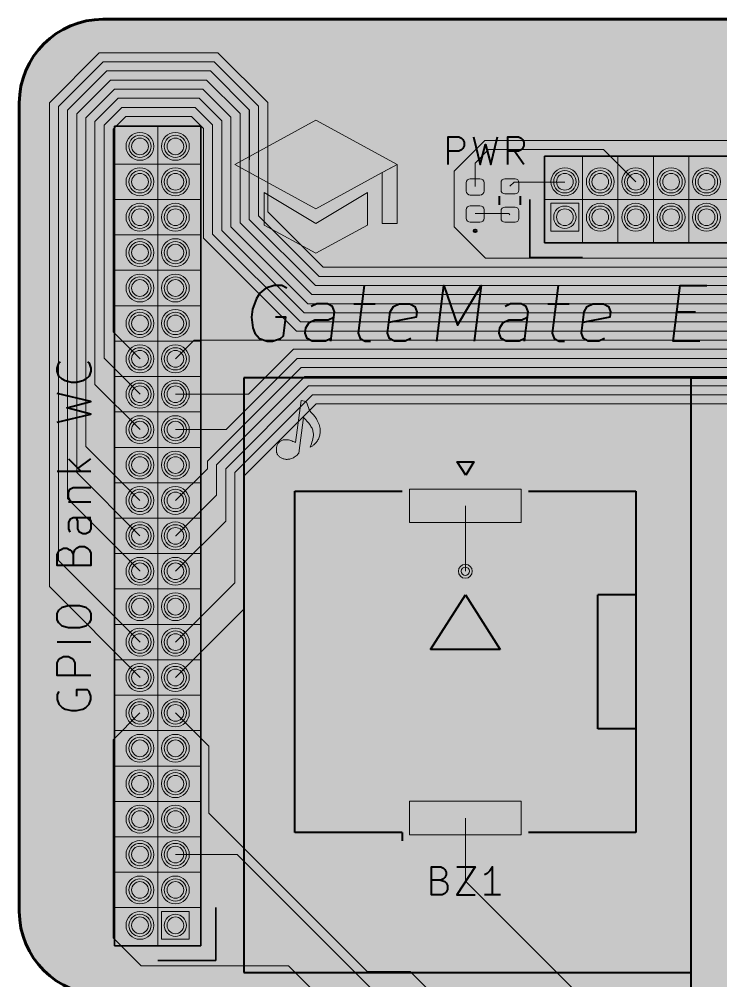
# Model space of a CAD drawing. Header units: millimetres. Extents: x 0 to 100, y -70 to 0.
# Drawn here: x 0 to 25.16, y -34.49 to 0 of the extents above; entities that cross this region are included whole.
import ezdxf

# ---------------------------------------------------------------- set-up
doc = ezdxf.new("R2010")
doc.units = ezdxf.units.MM
for name, color, linetype, lineweight, true_color in [('application board pcb edge', 18, 'Continuous', 60, 0x000000), ('application board tht F.Cu', 8, 'Continuous', 18, 0x777779), ('application board tht F.Silkscreen', 18, 'Continuous', 40, 0x000000), ('GPIO connector frame', 18, 'Continuous', 35, 0x000000), ('GPIO connector holes', 18, 'Continuous', 5, 0x000000), ('measurements board', 18, 'Continuous', 13, 0x000000), ('pcb board fill', 7, 'Continuous', 13, 0xefefef)]:
    doc.layers.add(name, color=color, linetype=linetype, lineweight=lineweight, true_color=true_color)

msp = doc.modelspace()

# ---------------------------------------------------------------- hatches: boundary and pattern name
at = {"layer": 'application board tht F.Silkscreen', "transparency": 33554687}
h = msp.add_hatch(color=256, dxfattribs=at)
h.paths.add_polyline_path([(13.550416, -7.329166), (13.02125, -7.329166), (13.02125, -5.501136), (13.550416, -5.2125)], flags=0)
h.paths.add_polyline_path([(12.492083, -7.382083), (10.64, -8.3875), (8.787917, -7.382083), (8.787917, -6.217917), (10.64, -7.329166), (12.492083, -6.217917)], flags=0)
h.paths.add_polyline_path([(13.550416, -5.2125), (13.285833, -5.356818), (13.02125, -5.501136), (10.64, -6.8), (7.729583, -5.2125), (10.64, -3.625)], flags=0)
msp.add_hatch(color=256, dxfattribs=at).paths.add_polyline_path([(10.290425, -13.706384), (10.320857, -13.792857), (10.34739, -13.865018), (10.370591, -13.924492), (10.391025, -13.972904), (10.409259, -14.011879), (10.417728, -14.028337), (10.42586, -14.043044), (10.433725, -14.056205), (10.441394, -14.068023), (10.448938, -14.0787), (10.456427, -14.088441), (10.471527, -14.105924), (10.487259, -14.122097), (10.522887, -14.157015), (10.543915, -14.179011), (10.567842, -14.206198), (10.595234, -14.240201), (10.610406, -14.260267), (10.626657, -14.282647), (10.660089, -14.335442), (10.689423, -14.387241), (10.714816, -14.438017), (10.736423, -14.487744), (10.7544, -14.536394), (10.768903, -14.583941), (10.780088, -14.630359), (10.78811, -14.675619), (10.793126, -14.719696), (10.795292, -14.762563), (10.794763, -14.804193), (10.791695, -14.844559), (10.786245, -14.883635), (10.778567, -14.921393), (10.768818, -14.957807), (10.757155, -14.99285), (10.743731, -15.026495), (10.728705, -15.058716), (10.712231, -15.089485), (10.694465, -15.118777), (10.675563, -15.146563), (10.655682, -15.172818), (10.634977, -15.197515), (10.613603, -15.220627), (10.591717, -15.242126), (10.569475, -15.261987), (10.547032, -15.280183), (10.524545, -15.296686), (10.502169, -15.31147), (10.480061, -15.324508), (10.458375, -15.335774), (10.437268, -15.34524), (10.478967, -15.22676), (10.499147, -15.168181), (10.517422, -15.109606), (10.532699, -15.050707), (10.543887, -14.991157), (10.549891, -14.93063), (10.550608, -14.899897), (10.549619, -14.868796), (10.546787, -14.837288), (10.541977, -14.80533), (10.535051, -14.772882), (10.525873, -14.739904), (10.514307, -14.706353), (10.500214, -14.672189), (10.48346, -14.637372), (10.463907, -14.60186), (10.441418, -14.565613), (10.415858, -14.528589), (10.387089, -14.490747), (10.354975, -14.452047), (10.319378, -14.412448), (10.280164, -14.371909), (10.237194, -14.330388), (10.190333, -14.287846), (10.026979, -15.563283), (9.995007, -15.598389), (9.962709, -15.630108), (9.930164, -15.658547), (9.897449, -15.683811), (9.864645, -15.706007), (9.831829, -15.725242), (9.799081, -15.741621), (9.766478, -15.755252), (9.734101, -15.76624), (9.702027, -15.774692), (9.670336, -15.780714), (9.639106, -15.784412), (9.608416, -15.785893), (9.578345, -15.785263), (9.548971, -15.782629), (9.520373, -15.778096), (9.49263, -15.771772), (9.465821, -15.763762), (9.440025, -15.754173), (9.415319, -15.743111), (9.391784, -15.730683), (9.369497, -15.716994), (9.348538, -15.702151), (9.328984, -15.686261), (9.310916, -15.66943), (9.294412, -15.651764), (9.27955, -15.63337), (9.266409, -15.614353), (9.255069, -15.594821), (9.245607, -15.574879), (9.238102, -15.554634), (9.232634, -15.534192), (9.22678, -15.502458), (9.222979, -15.471219), (9.221198, -15.440561), (9.221404, -15.410569), (9.223566, -15.381327), (9.22765, -15.352921), (9.233624, -15.325435), (9.241456, -15.298955), (9.251112, -15.273566), (9.262562, -15.249352), (9.275771, -15.226399), (9.290709, -15.204792), (9.307341, -15.184616), (9.325636, -15.165955), (9.345562, -15.148896), (9.367085, -15.133522), (9.390173, -15.119919), (9.414795, -15.108172), (9.440916, -15.098367), (9.468505, -15.090587), (9.49753, -15.084918), (9.527957, -15.081446), (9.559755, -15.080254), (9.592891, -15.081429), (9.627332, -15.085055), (9.663046, -15.091217), (9.7, -15.1), (9.738162, -15.11149), (9.7775, -15.125771), (9.817981, -15.142928), (9.859572, -15.163047), (9.902241, -15.186212), (10.106672, -13.676063)], flags=0)
at = {"layer": 'measurements board', "transparency": 33554687}
for points in [[(13.550416, -5.2125), (13.285833, -5.356818), (13.02125, -5.501136), (10.64, -6.8), (7.729583, -5.2125), (10.64, -3.625)], [(13.550416, -7.329166), (13.02125, -7.329166), (13.02125, -5.501136), (13.550416, -5.2125)], [(12.492083, -7.382083), (10.64, -8.3875), (8.787917, -7.382083), (8.787917, -6.217917), (10.64, -7.329166), (12.492083, -6.217917)]]:
    msp.add_hatch(color=256, dxfattribs=at).paths.add_polyline_path(points, flags=0)
at = {"layer": 'pcb board fill', "transparency": 33554687}
h = msp.add_hatch(color=256, dxfattribs=at)
edge = h.paths.add_edge_path(flags=0)
edge.add_line((100, -67.01), (100, -35.01))
edge.add_line((100, -35.01), (100, -3))
edge.add_arc((97, -3), 3, 0, 90)
edge.add_line((97, 0), (50, 0))
edge.add_line((50, 0), (3, 0))
edge.add_arc((3, -3), 3, 90, 180)
edge.add_line((0, -3), (0, -32))
edge.add_arc((3, -32), 3, 180, 270)
edge.add_line((3, -35), (7, -35))
edge.add_arc((7, -38), 3, 0, 90, ccw=False)
edge.add_line((10, -38), (10, -57))
edge.add_arc((13, -57), 3, 180, 270)
edge.add_line((13, -60), (15, -60))
edge.add_arc((15, -63), 3, 0, 90, ccw=False)
edge.add_line((18, -63), (18, -68))
edge.add_arc((20, -68), 2, 180, 270)
edge.add_line((20, -70), (50, -70))
edge.add_line((50, -70), (97, -70.000025))
edge.add_arc((96.9974, -66.9974), 3.002626, 270.0496133, 359.7595675)

# ---------------------------------------------------------------- linework, layer by layer
at = {"layer": 'application board pcb edge', "color": 18, "true_color": 0x000000, "flags": 128}
for points in [[(3, 0, 0.414213562), (0, -3)], [(0, -32, 0.414213562), (3, -35)]]:
    msp.add_lwpolyline(points, format="xyb", dxfattribs=at)
for points in [[(50, 0), (3, 0)], [(0, -3), (0, -32)]]:
    msp.add_lwpolyline(points, dxfattribs=at)
at = {"layer": 'application board tht F.Cu', "flags": 128}
for points in [[(1.081, -2.991864), (2.871864, -1.201)], [(2.871864, -1.201), (7.128136, -1.201)], [(7.128136, -1.201), (8.910224, -2.983088)], [(1.408, -3.127312), (3.007312, -1.528)], [(3.007312, -1.528), (6.992688, -1.528)], [(6.992688, -1.528), (8.583224, -3.118536)], [(1.735, -3.26276), (3.14276, -1.855)], [(3.14276, -1.855), (6.85724, -1.855)], [(6.85724, -1.855), (8.251224, -3.248984)], [(2.062, -3.398208), (3.278208, -2.182)], [(3.278208, -2.182), (6.721792, -2.182)], [(6.721792, -2.182), (7.918, -3.378208)], [(3.413656, -2.509), (2.389, -3.533656)], [(6.586344, -2.509), (3.413656, -2.509)], [(7.591, -3.513656), (6.586344, -2.509)], [(1.081, -20.351), (1.081, -2.991864)], [(3.549104, -2.836), (2.716, -3.669104)], [(6.450896, -2.836), (3.549104, -2.836)], [(7.264, -3.649104), (6.450896, -2.836)], [(8.910224, -2.983088), (8.910224, -6.91064)], [(1.408, -19.408), (1.408, -3.127312)], [(1.735, -17.195), (1.735, -3.26276)], [(2.062, -16.262), (2.062, -3.398208)], [(3.684552, -3.163), (3.043, -3.804552)], [(6.315448, -3.163), (3.684552, -3.163)], [(6.937, -3.784552), (6.315448, -3.163)], [(7.918, -3.378208), (7.918, -7.30576)], [(8.251224, -3.248984), (8.251224, -5.038776)], [(8.251224, -5.038776), (8.256224, -3.253984)], [(8.256224, -3.253984), (8.256224, -5.033776)], [(8.583224, -3.118536), (8.583224, -7.046088)], [(2.389, -3.533656), (2.389, -15.319)], [(2.716, -3.669104), (2.716, -13.096)], [(3.82, -3.49), (3.37, -3.94)], [(6.18, -3.49), (3.82, -3.49)], [(6.61, -3.92), (6.18, -3.49)], [(6.937, -7.712104), (6.937, -3.784552)], [(7.264, -7.576656), (7.264, -3.649104)], [(7.591, -7.441208), (7.591, -3.513656)], [(3.043, -3.804552), (3.043, -12.153)], [(3.37, -3.94), (3.37, -11.21)], [(6.61, -7.847552), (6.61, -3.92)], [(16.7, -4.35), (15.6, -5.45)], [(28.217552, -4.35), (16.7, -4.35)], [(16.35, -5.162448), (16.835448, -4.677)], [(16.835448, -4.677), (20.957, -4.677)], [(20.957, -4.677), (22.11, -5.83)], [(8.256224, -5.033776), (8.251224, -5.038776)], [(8.251224, -5.038776), (8.251224, -7.176536)], [(16.35, -5.9975), (16.35, -5.162448)], [(15.6, -5.45), (15.6, -7.45)], [(16.1775, -6.31), (16.121054, -6.298772), (16.073202, -6.266798), (16.041228, -6.218946), (16.03, -6.1625), (16.03, -5.8675), (16.041228, -5.811054), (16.073202, -5.763202), (16.121054, -5.731228), (16.1775, -5.72), (16.5225, -5.72), (16.578946, -5.731228), (16.626798, -5.763202), (16.658772, -5.811054), (16.67, -5.8675), (16.67, -6.1625), (16.658772, -6.218946), (16.626798, -6.266798), (16.578946, -6.298772), (16.5225, -6.31), (16.1775, -6.31)], [(17.415, -6.26), (17.363338, -6.249724), (17.319541, -6.220459), (17.290276, -6.176662), (17.28, -6.125), (17.28, -5.855), (17.290276, -5.803338), (17.319541, -5.759541), (17.363338, -5.730276), (17.415, -5.72), (17.785, -5.72), (17.836662, -5.730276), (17.880459, -5.759541), (17.909724, -5.803338), (17.92, -5.855), (17.92, -6.125), (17.909724, -6.176662), (17.880459, -6.220459), (17.836662, -6.249724), (17.785, -6.26), (17.415, -6.26)], [(17.6, -5.99), (17.75, -5.84)], [(17.75, -5.84), (19.57, -5.84)], [(16.1775, -7.28), (16.121054, -7.268772), (16.073202, -7.236798), (16.041228, -7.188946), (16.03, -7.1325), (16.03, -6.8375), (16.041228, -6.781054), (16.073202, -6.733202), (16.121054, -6.701228), (16.1775, -6.69), (16.5225, -6.69), (16.578946, -6.701228), (16.626798, -6.733202), (16.658772, -6.781054), (16.67, -6.8375), (16.67, -7.1325), (16.658772, -7.188946), (16.626798, -7.236798), (16.578946, -7.268772), (16.5225, -7.28), (16.1775, -7.28)], [(17.415, -7.28), (17.363338, -7.269724), (17.319541, -7.240459), (17.290276, -7.196662), (17.28, -7.145), (17.28, -6.875), (17.290276, -6.823338), (17.319541, -6.779541), (17.363338, -6.750276), (17.415, -6.74), (17.785, -6.74), (17.836662, -6.750276), (17.880459, -6.779541), (17.909724, -6.823338), (17.92, -6.875), (17.92, -7.145), (17.909724, -7.196662), (17.880459, -7.240459), (17.836662, -7.269724), (17.785, -7.28), (17.415, -7.28)], [(19.07, -6.6), (20.07, -6.6), (20.07, -7.6), (19.07, -7.6), (19.07, -6.6)], [(8.251224, -7.176536), (10.623688, -9.549)], [(8.583224, -7.046088), (10.759136, -9.222)], [(8.910224, -6.91064), (10.894584, -8.895)], [(16.35, -6.9675), (17.5575, -6.9675)], [(17.5575, -6.9675), (17.6, -7.01)], [(10.217344, -10.53), (7.264, -7.576656)], [(10.352792, -10.203), (7.591, -7.441208)], [(7.918, -7.30576), (10.48824, -9.876)], [(15.6, -7.45), (16.718, -8.568)], [(9.946448, -11.184), (6.61, -7.847552)], [(10.081896, -10.857), (6.937, -7.712104)], [(16.718, -8.568), (25.732, -8.568)], [(10.894584, -8.895), (33.244792, -8.895)], [(10.759136, -9.222), (33.109344, -9.222)], [(10.623688, -9.549), (32.973896, -9.549)], [(10.48824, -9.876), (32.838448, -9.876)], [(32.703, -10.203), (10.352792, -10.203)], [(32.567552, -10.53), (10.217344, -10.53)], [(32.432104, -10.857), (10.081896, -10.857)], [(3.37, -11.21), (4.34, -12.18)], [(32.296656, -11.184), (9.946448, -11.184)], [(5.61, -12.18), (6.279, -11.511)], [(6.279, -11.511), (30.311, -11.511)], [(9.837312, -11.838), (8.225312, -13.45)], [(30.175552, -11.838), (9.837312, -11.838)], [(3.043, -12.153), (4.34, -13.45)], [(9.97276, -12.165), (7.41776, -14.72)], [(30.040104, -12.165), (9.97276, -12.165)], [(10.108208, -12.492), (6.75, -15.850208)], [(29.904656, -12.492), (10.108208, -12.492)], [(2.716, -13.096), (4.34, -14.72)], [(7.077, -15.985656), (10.243656, -12.819)], [(10.243656, -12.819), (27.706344, -12.819)], [(8.225312, -13.45), (5.61, -13.45)], [(7.404, -16.121104), (10.379104, -13.146)], [(10.379104, -13.146), (27.570896, -13.146)], [(7.731, -16.256552), (10.514552, -13.473)], [(10.514552, -13.473), (26.773, -13.473)], [(8.058, -16.392), (10.65, -13.8)], [(10.65, -13.8), (26.2, -13.8)], [(7.41776, -14.72), (5.61, -14.72)], [(2.389, -15.319), (4.33, -17.26)], [(6.75, -15.850208), (6.75, -16.12)], [(6.75, -16.12), (5.61, -17.26)], [(7.077, -17.073), (7.077, -15.985656)], [(7.404, -18.006), (7.404, -16.121104)], [(4.33, -18.53), (2.062, -16.262)], [(7.731, -20.219), (7.731, -16.256552)], [(8.058, -21.162), (8.058, -16.392)], [(18, -18.05), (14, -18.05), (14, -16.85), (18, -16.85), (18, -18.05)], [(4.33, -19.79), (1.735, -17.195)], [(5.62, -18.53), (7.077, -17.073)], [(16, -19.8), (16, -17.45)], [(5.61, -19.8), (7.404, -18.006)], [(5.61, -18.53), (5.62, -18.53)], [(4.34, -22.34), (1.408, -19.408)], [(4.33, -19.8), (4.33, -19.79)], [(5.61, -22.34), (7.731, -20.219)], [(4.34, -23.61), (1.081, -20.351)], [(5.61, -23.61), (8.058, -21.162)], [(4.33, -24.88), (3.37, -25.84)], [(5.61, -24.88), (6.8, -26.07)], [(3.37, -25.84), (3.37, -32.95)], [(6.8, -26.07), (6.8, -28.477552)], [(18, -29.25), (14, -29.25), (14, -28.05), (18, -28.05), (18, -29.25)], [(6.8, -28.477552), (12.482448, -34.16)], [(16, -28.65), (16, -30.91)], [(5.61, -29.96), (7.82, -29.96)], [(7.82, -29.96), (13.74, -35.88)], [(16, -30.91), (21.78, -36.69)], [(5.1, -33), (5.1, -32), (6.1, -32), (6.1, -33), (5.1, -33)], [(3.37, -32.95), (4.37, -33.95)], [(4.37, -33.95), (9.66, -33.95)], [(9.66, -33.95), (11.72, -36.01)], [(12.482448, -34.16), (14.02, -34.16)], [(14.02, -34.16), (15.74, -35.88)]]:
    msp.add_lwpolyline(points, dxfattribs=at)
at = {"layer": 'application board tht F.Cu'}
for centre, radius in [((4.33, -4.56), 0.5), ((5.6, -4.56), 0.5), ((4.33, -4.56), 0.3), ((5.6, -4.56), 0.3), ((4.33, -5.83), 0.5), ((5.6, -5.83), 0.5), ((19.57, -5.83), 0.5), ((20.84, -5.83), 0.5), ((22.11, -5.83), 0.5), ((23.38, -5.83), 0.5), ((24.65, -5.83), 0.5), ((4.33, -5.83), 0.3), ((5.6, -5.83), 0.3), ((19.57, -5.83), 0.3), ((20.84, -5.83), 0.3), ((22.11, -5.83), 0.3), ((23.38, -5.83), 0.3), ((24.65, -5.83), 0.3), ((4.33, -7.1), 0.5), ((4.33, -7.1), 0.3), ((5.6, -7.1), 0.5), ((5.6, -7.1), 0.3), ((19.57, -7.1), 0.3), ((20.84, -7.1), 0.5), ((20.84, -7.1), 0.3), ((22.11, -7.1), 0.5), ((22.11, -7.1), 0.3), ((23.38, -7.1), 0.5), ((23.38, -7.1), 0.3), ((24.65, -7.1), 0.5), ((24.65, -7.1), 0.3), ((4.33, -8.37), 0.5), ((5.6, -8.37), 0.5), ((4.33, -8.37), 0.3), ((5.6, -8.37), 0.3), ((4.33, -9.64), 0.5), ((5.6, -9.64), 0.5), ((4.33, -9.64), 0.3), ((5.6, -9.64), 0.3), ((4.33, -10.91), 0.5), ((4.33, -10.91), 0.3), ((5.6, -10.91), 0.5), ((5.6, -10.91), 0.3), ((4.33, -12.18), 0.5), ((5.6, -12.18), 0.5), ((4.33, -12.18), 0.3), ((5.6, -12.18), 0.3), ((4.33, -13.45), 0.5), ((5.6, -13.45), 0.5), ((4.33, -13.45), 0.3), ((5.6, -13.45), 0.3), ((4.33, -14.72), 0.5), ((4.33, -14.72), 0.3), ((5.6, -14.72), 0.5), ((5.6, -14.72), 0.3), ((4.33, -15.99), 0.5), ((5.6, -15.99), 0.5), ((4.33, -15.99), 0.3), ((5.6, -15.99), 0.3), ((4.33, -17.26), 0.5), ((5.6, -17.26), 0.5), ((4.33, -17.26), 0.3), ((5.6, -17.26), 0.3), ((4.33, -18.53), 0.5), ((4.33, -18.53), 0.3), ((5.6, -18.53), 0.5), ((5.6, -18.53), 0.3), ((4.33, -19.8), 0.5), ((5.6, -19.8), 0.5), ((4.33, -19.8), 0.3), ((5.6, -19.8), 0.3), ((16, -19.8), 0.25), ((16, -19.8), 0.15), ((4.33, -21.07), 0.5), ((5.6, -21.07), 0.5), ((4.33, -21.07), 0.3), ((5.6, -21.07), 0.3), ((4.33, -22.34), 0.5), ((4.33, -22.34), 0.3), ((5.6, -22.34), 0.5), ((5.6, -22.34), 0.3), ((4.33, -23.61), 0.5), ((4.33, -23.61), 0.3), ((5.6, -23.61), 0.5), ((5.6, -23.61), 0.3), ((4.33, -24.88), 0.5), ((5.6, -24.88), 0.5), ((4.33, -24.88), 0.3), ((5.6, -24.88), 0.3), ((4.33, -26.15), 0.5), ((4.33, -26.15), 0.3), ((5.6, -26.15), 0.5), ((5.6, -26.15), 0.3), ((4.33, -27.42), 0.5), ((4.33, -27.42), 0.3), ((5.6, -27.42), 0.5), ((5.6, -27.42), 0.3), ((4.33, -28.69), 0.5), ((5.6, -28.69), 0.5), ((4.33, -28.69), 0.3), ((5.6, -28.69), 0.3), ((4.33, -29.96), 0.5), ((4.33, -29.96), 0.3), ((5.6, -29.96), 0.5), ((5.6, -29.96), 0.3), ((4.33, -31.23), 0.5), ((4.33, -31.23), 0.3), ((5.6, -31.23), 0.5), ((5.6, -31.23), 0.3), ((4.33, -32.5), 0.5), ((4.33, -32.5), 0.3), ((5.6, -32.5), 0.3)]:
    msp.add_circle(centre, radius, dxfattribs=at)
at = {"layer": 'application board tht F.Silkscreen', "lineweight": 0, "flags": 128}
for points in [[(13.550416, -5.2125), (13.285833, -5.356818), (13.02125, -5.501136), (10.64, -6.8), (7.729583, -5.2125), (10.64, -3.625), (13.550416, -5.2125)], [(13.550416, -7.329166), (13.02125, -7.329166), (13.02125, -5.501136), (13.550416, -5.2125), (13.550416, -7.329166)], [(12.492083, -7.382083), (10.64, -8.3875), (8.787917, -7.382083), (8.787917, -6.217917), (10.64, -7.329166), (12.492083, -6.217917), (12.492083, -7.382083)], [(10.290425, -13.706384), (10.320857, -13.792857), (10.34739, -13.865018), (10.370591, -13.924492), (10.391025, -13.972904), (10.409259, -14.011879), (10.417728, -14.028337), (10.42586, -14.043044), (10.433725, -14.056205), (10.441394, -14.068023), (10.448938, -14.0787), (10.456427, -14.088441), (10.471527, -14.105924), (10.487259, -14.122097), (10.522887, -14.157015), (10.543915, -14.179011), (10.567842, -14.206198), (10.595234, -14.240201), (10.610406, -14.260267), (10.626657, -14.282647), (10.660089, -14.335442), (10.689423, -14.387241), (10.714816, -14.438017), (10.736423, -14.487744), (10.7544, -14.536394), (10.768903, -14.583941), (10.780088, -14.630359), (10.78811, -14.675619), (10.793126, -14.719696), (10.795292, -14.762563), (10.794763, -14.804193), (10.791695, -14.844559), (10.786245, -14.883635), (10.778567, -14.921393), (10.768818, -14.957807), (10.757155, -14.99285), (10.743731, -15.026495), (10.728705, -15.058716), (10.712231, -15.089485), (10.694465, -15.118777), (10.675563, -15.146563), (10.655682, -15.172818), (10.634977, -15.197515), (10.613603, -15.220627), (10.591717, -15.242126), (10.569475, -15.261987), (10.547032, -15.280183), (10.524545, -15.296686), (10.502169, -15.31147), (10.480061, -15.324508), (10.458375, -15.335774), (10.437268, -15.34524), (10.478967, -15.22676), (10.499147, -15.168181), (10.517422, -15.109606), (10.532699, -15.050707), (10.543887, -14.991157), (10.549891, -14.93063), (10.550608, -14.899897), (10.549619, -14.868796), (10.546787, -14.837288), (10.541977, -14.80533), (10.535051, -14.772882), (10.525873, -14.739904), (10.514307, -14.706353), (10.500214, -14.672189), (10.48346, -14.637372), (10.463907, -14.60186), (10.441418, -14.565613), (10.415858, -14.528589), (10.387089, -14.490747), (10.354975, -14.452047), (10.319378, -14.412448), (10.280164, -14.371909), (10.237194, -14.330388), (10.190333, -14.287846), (10.026979, -15.563283), (9.995007, -15.598389), (9.962709, -15.630108), (9.930164, -15.658547), (9.897449, -15.683811), (9.864645, -15.706007), (9.831829, -15.725242), (9.799081, -15.741621), (9.766478, -15.755252), (9.734101, -15.76624), (9.702027, -15.774692), (9.670336, -15.780714), (9.639106, -15.784412), (9.608416, -15.785893), (9.578345, -15.785263), (9.548971, -15.782629), (9.520373, -15.778096), (9.49263, -15.771772), (9.465821, -15.763762), (9.440025, -15.754173), (9.415319, -15.743111), (9.391784, -15.730683), (9.369497, -15.716994), (9.348538, -15.702151), (9.328984, -15.686261), (9.310916, -15.66943), (9.294412, -15.651764), (9.27955, -15.63337), (9.266409, -15.614353), (9.255069, -15.594821), (9.245607, -15.574879), (9.238102, -15.554634), (9.232634, -15.534192), (9.22678, -15.502458), (9.222979, -15.471219), (9.221198, -15.440561), (9.221404, -15.410569), (9.223566, -15.381327), (9.22765, -15.352921), (9.233624, -15.325435), (9.241456, -15.298955), (9.251112, -15.273566), (9.262562, -15.249352), (9.275771, -15.226399), (9.290709, -15.204792), (9.307341, -15.184616), (9.325636, -15.165955), (9.345562, -15.148896), (9.367085, -15.133522), (9.390173, -15.119919), (9.414795, -15.108172), (9.440916, -15.098367), (9.468505, -15.090587), (9.49753, -15.084918), (9.527957, -15.081446), (9.559755, -15.080254), (9.592891, -15.081429), (9.627332, -15.085055), (9.663046, -15.091217), (9.7, -15.1), (9.738162, -15.11149), (9.7775, -15.125771), (9.817981, -15.142928), (9.859572, -15.163047), (9.902241, -15.186212), (10.106672, -13.676063), (10.290425, -13.706384)]]:
    msp.add_lwpolyline(points, dxfattribs=at)
at = {"layer": 'application board tht F.Silkscreen', "flags": 128}
for points in [[(15.386666, -5.21238), (15.386666, -4.21238), (15.767619, -4.21238), (15.862857, -4.26), (15.910476, -4.307619), (15.958095, -4.402857), (15.958095, -4.545714), (15.910476, -4.640952), (15.862857, -4.688571), (15.767619, -4.73619), (15.386666, -4.73619)], [(16.291428, -4.21238), (16.529523, -5.21238), (16.72, -4.498095), (16.910476, -5.21238), (17.148571, -4.21238)], [(17.529523, -5.21238), (17.529523, -4.21238), (17.910476, -4.21238), (18.005714, -4.26), (18.053333, -4.307619), (18.100952, -4.402857), (18.100952, -4.545714), (18.053333, -4.640952), (18.005714, -4.688571), (17.910476, -4.73619), (17.529523, -4.73619)], [(18.100952, -5.21238), (17.767619, -4.73619)], [(17.22, -6.653641), (17.22, -6.346359)], [(17.98, -6.653641), (17.98, -6.346359)], [(9.601607, -9.64), (9.423035, -9.544761), (9.137321, -9.544761), (8.839702, -9.64), (8.625416, -9.830476), (8.506369, -10.020952), (8.363511, -10.401904), (8.327797, -10.687619), (8.375416, -11.068571), (8.446845, -11.259047), (8.613511, -11.449523), (8.887321, -11.544761), (9.077797, -11.544761), (9.375416, -11.449523), (9.482559, -11.354285), (9.565892, -10.687619), (9.18494, -10.687619)], [(12.375416, -9.544761), (12.16113, -11.259047), (12.232559, -11.449523), (12.41113, -11.544761), (12.601607, -11.544761)], [(14.982559, -11.544761), (15.232559, -9.544761), (15.720654, -10.973333), (16.565892, -9.544761), (16.315892, -11.544761)], [(19.327797, -9.544761), (19.113511, -11.259047), (19.18494, -11.449523), (19.363511, -11.544761), (19.553988, -11.544761)], [(24.41113, -11.544761), (23.458749, -11.544761), (23.708749, -9.544761), (24.66113, -9.544761)], [(11.173035, -11.544761), (11.303988, -10.497142), (11.232559, -10.306666), (11.053988, -10.211428), (10.673035, -10.211428), (10.470654, -10.306666)], [(12.006369, -10.211428), (12.768273, -10.211428)], [(14.042083, -11.449523), (13.839702, -11.544761), (13.45875, -11.544761), (13.280178, -11.449523), (13.208749, -11.259047), (13.303988, -10.497142), (13.423035, -10.306666), (13.625416, -10.211428), (14.006369, -10.211428), (14.18494, -10.306666), (14.256369, -10.497142), (14.232559, -10.687619), (13.256369, -10.878095)], [(18.125416, -11.544761), (18.256369, -10.497142), (18.18494, -10.306666), (18.006369, -10.211428), (17.625416, -10.211428), (17.423035, -10.306666)], [(18.95875, -10.211428), (19.720654, -10.211428)], [(20.994464, -11.449523), (20.792083, -11.544761), (20.41113, -11.544761), (20.232559, -11.449523), (20.16113, -11.259047), (20.256369, -10.497142), (20.375416, -10.306666), (20.577797, -10.211428), (20.958749, -10.211428), (21.137321, -10.306666), (21.20875, -10.497142), (21.18494, -10.687619), (20.208749, -10.878095)], [(11.18494, -11.449523), (10.982559, -11.544761), (10.506369, -11.544761), (10.327797, -11.449523), (10.256369, -11.259047), (10.280178, -11.068571), (10.399226, -10.878095), (10.601607, -10.782857), (11.077797, -10.782857), (11.280178, -10.687619)], [(18.137321, -11.449523), (17.93494, -11.544761), (17.458749, -11.544761), (17.280178, -11.449523), (17.20875, -11.259047), (17.232559, -11.068571), (17.351607, -10.878095), (17.553988, -10.782857), (18.030178, -10.782857), (18.232559, -10.687619)], [(23.589702, -10.497142), (24.256369, -10.497142)], [(2.448571, -12.282857), (2.505714, -12.34), (2.562857, -12.511428), (2.562857, -12.625714), (2.505714, -12.797142), (2.391428, -12.911428), (2.277142, -12.968571), (2.048571, -13.025714), (1.877142, -13.025714), (1.648571, -12.968571), (1.534285, -12.911428), (1.42, -12.797142), (1.362857, -12.625714), (1.362857, -12.511428), (1.42, -12.34), (1.477142, -12.282857)], [(24.1, -12.86), (8.05, -12.86)], [(8.05, -12.86), (8.05, -34.19)], [(24.1, -34.19), (24.1, -12.86)], [(24.1, -12.86), (75.85, -12.86)], [(24.1, -57.53), (24.1, -12.86)], [(1.362857, -14.454285), (2.562857, -14.168571), (1.705714, -13.94), (2.562857, -13.711428), (1.362857, -13.425714)], [(1.762857, -15.768571), (2.22, -16.225714)], [(2.105714, -16.111428), (2.562857, -15.768571)], [(16.02, -16.35), (15.71, -15.87), (16.31, -15.87), (16.02, -16.35)], [(2.562857, -16.225714), (1.362857, -16.225714)], [(1.877142, -17.311428), (1.82, -17.254285), (1.762857, -17.14), (1.762857, -16.968571), (1.82, -16.854285), (1.934285, -16.797142), (2.562857, -16.797142)], [(9.88, -29.17), (9.88, -16.93)], [(9.88, -16.93), (13.74, -16.93)], [(18.26, -16.93), (22.12, -16.93)], [(22.12, -16.93), (22.12, -29.17)], [(1.762857, -17.311428), (2.562857, -17.311428)], [(2.562857, -17.882857), (1.934285, -17.882857), (1.82, -17.94), (1.762857, -18.054285), (1.762857, -18.282857), (1.82, -18.397142)], [(2.505714, -17.882857), (2.562857, -17.997142), (2.562857, -18.282857), (2.505714, -18.397142), (2.391428, -18.454285), (2.277142, -18.454285), (2.162857, -18.397142), (2.105714, -18.282857), (2.105714, -17.997142), (2.048571, -17.882857)], [(1.934285, -19.197142), (1.991428, -19.025714), (2.048571, -18.968571), (2.162857, -18.911428), (2.334285, -18.911428), (2.448571, -18.968571), (2.505714, -19.025714), (2.562857, -19.14), (2.562857, -19.597142), (1.362857, -19.597142), (1.362857, -19.197142), (1.42, -19.082857), (1.477142, -19.025714), (1.591428, -18.968571), (1.705714, -18.968571), (1.82, -19.025714), (1.877142, -19.082857), (1.934285, -19.197142), (1.934285, -19.597142)], [(14.75, -22.6), (16, -20.65)], [(16, -20.65), (17.25, -22.6)], [(20.75, -23.05), (20.75, -20.65)], [(22.1, -20.65), (20.75, -20.65)], [(1.362857, -21.54), (1.362857, -21.311428), (1.42, -21.197142), (1.534285, -21.082857), (1.762857, -21.025714), (2.162857, -21.025714), (2.391428, -21.082857), (2.505714, -21.197142), (2.562857, -21.311428), (2.562857, -21.54), (2.505714, -21.654285), (2.391428, -21.768571), (2.162857, -21.825714), (1.762857, -21.825714), (1.534285, -21.768571), (1.42, -21.654285), (1.362857, -21.54)], [(2.562857, -22.34), (1.362857, -22.34)], [(17.25, -22.6), (14.75, -22.6)], [(2.562857, -23.54), (1.362857, -23.54), (1.362857, -23.082857), (1.42, -22.968571), (1.477142, -22.911428), (1.591428, -22.854285), (1.762857, -22.854285), (1.877142, -22.911428), (1.934285, -22.968571), (1.991428, -23.082857), (1.991428, -23.54)], [(20.75, -25.45), (20.75, -23.05)], [(1.42, -24.111428), (1.362857, -24.225714), (1.362857, -24.397142), (1.42, -24.568571), (1.534285, -24.682857), (1.648571, -24.74), (1.877142, -24.797142), (2.048571, -24.797142), (2.277142, -24.74), (2.391428, -24.682857), (2.505714, -24.568571), (2.562857, -24.397142), (2.562857, -24.282857), (2.505714, -24.111428), (2.448571, -24.054285), (2.048571, -24.054285), (2.048571, -24.282857)], [(22.1, -25.45), (20.75, -25.45)], [(13.74, -29.17), (9.88, -29.17)], [(13.74, -29.17), (13.74, -29.47)], [(22.12, -29.17), (18.26, -29.17)], [(15.119047, -30.878571), (15.261904, -30.92619), (15.309523, -30.973809), (15.357142, -31.069047), (15.357142, -31.211904), (15.309523, -31.307142), (15.261904, -31.354761), (15.166666, -31.40238), (14.785714, -31.40238), (14.785714, -30.40238), (15.119047, -30.40238), (15.214285, -30.45), (15.261904, -30.497619), (15.309523, -30.592857), (15.309523, -30.688095), (15.261904, -30.783333), (15.214285, -30.830952), (15.119047, -30.878571), (14.785714, -30.878571)], [(15.690476, -30.40238), (16.357142, -30.40238), (15.690476, -31.40238), (16.357142, -31.40238)], [(16.97619, -31.40238), (16.97619, -30.40238), (16.880952, -30.545238), (16.785714, -30.640476), (16.690476, -30.688095)], [(17.261904, -31.40238), (16.690476, -31.40238)], [(8.05, -34.19), (24.1, -34.19)]]:
    msp.add_lwpolyline(points, dxfattribs=at)
at = {"layer": 'application board tht F.Silkscreen'}
msp.add_circle((16.35, -7.59), 0.05, dxfattribs=at)
at = {"layer": 'GPIO connector frame'}
for p, q in [((4.965, -3.83), (3.415, -3.83)), ((3.415, -3.83), (3.415, -33.23)), ((6.515, -3.83), (4.965, -3.83)), ((6.515, -3.83), (6.515, -33.23)), ((18.84, -6.465), (18.84, -4.915)), ((48.24, -4.915), (18.84, -4.915)), ((18.31, -8.55), (18.31, -6.465)), ((18.84, -8.015), (18.84, -6.465)), ((48.24, -8.015), (18.84, -8.015)), ((20.205, -8.55), (18.31, -8.55)), ((7.05, -31.865), (7.05, -33.76)), ((4.965, -33.23), (3.415, -33.23)), ((6.515, -33.23), (4.965, -33.23)), ((7.05, -33.76), (4.965, -33.76))]:
    msp.add_line(p, q, dxfattribs=at)
at = {"layer": 'GPIO connector holes'}
for p, q in [((4.965, -3.83), (4.965, -33.23)), ((20.205, -6.465), (20.205, -4.915)), ((21.475, -6.465), (21.475, -4.915)), ((22.745, -6.465), (22.745, -4.915)), ((24.015, -6.465), (24.015, -4.915)), ((4.965, -5.195), (3.415, -5.195)), ((6.515, -5.195), (4.965, -5.195)), ((4.965, -6.465), (3.415, -6.465)), ((6.515, -6.465), (4.965, -6.465)), ((48.24, -6.465), (18.84, -6.465)), ((20.205, -8.015), (20.205, -6.465)), ((21.475, -8.015), (21.475, -6.465)), ((22.745, -8.015), (22.745, -6.465)), ((24.015, -8.015), (24.015, -6.465)), ((4.965, -7.735), (3.415, -7.735)), ((6.515, -7.735), (4.965, -7.735)), ((4.965, -9.005), (3.415, -9.005)), ((6.515, -9.005), (4.965, -9.005)), ((4.965, -10.275), (3.415, -10.275)), ((6.515, -10.275), (4.965, -10.275)), ((4.965, -11.545), (3.415, -11.545)), ((6.515, -11.545), (4.965, -11.545)), ((4.965, -12.815), (3.415, -12.815)), ((6.515, -12.815), (4.965, -12.815)), ((4.965, -14.085), (3.415, -14.085)), ((6.515, -14.085), (4.965, -14.085)), ((4.965, -15.355), (3.415, -15.355)), ((6.515, -15.355), (4.965, -15.355)), ((4.965, -16.625), (3.415, -16.625)), ((6.515, -16.625), (4.965, -16.625)), ((4.965, -17.895), (3.415, -17.895)), ((6.515, -17.895), (4.965, -17.895)), ((4.965, -19.165), (3.415, -19.165)), ((6.515, -19.165), (4.965, -19.165)), ((4.965, -20.435), (3.415, -20.435)), ((6.515, -20.435), (4.965, -20.435)), ((4.965, -21.705), (3.415, -21.705)), ((6.515, -21.705), (4.965, -21.705)), ((4.965, -22.975), (3.415, -22.975)), ((6.515, -22.975), (4.965, -22.975)), ((4.965, -24.245), (3.415, -24.245)), ((6.515, -24.245), (4.965, -24.245)), ((4.965, -25.515), (3.415, -25.515)), ((6.515, -25.515), (4.965, -25.515)), ((4.965, -26.785), (3.415, -26.785)), ((6.515, -26.785), (4.965, -26.785)), ((4.965, -28.055), (3.415, -28.055)), ((6.515, -28.055), (4.965, -28.055)), ((4.965, -29.325), (3.415, -29.325)), ((6.515, -29.325), (4.965, -29.325)), ((4.965, -30.595), (3.415, -30.595)), ((6.515, -30.595), (4.965, -30.595)), ((4.965, -31.865), (3.415, -31.865)), ((6.515, -31.865), (4.965, -31.865))]:
    msp.add_line(p, q, dxfattribs=at)
for centre in [(4.33, -4.56), (5.6, -4.56), (4.33, -5.83), (5.6, -5.83), (19.57, -5.83), (20.84, -5.83), (22.11, -5.83), (23.38, -5.83), (24.65, -5.83), (4.33, -7.1), (5.6, -7.1), (19.57, -7.1), (20.84, -7.1), (22.11, -7.1), (23.38, -7.1), (24.65, -7.1), (4.33, -8.37), (5.6, -8.37), (4.33, -9.64), (5.6, -9.64), (4.33, -10.91), (5.6, -10.91), (4.33, -12.18), (5.6, -12.18), (4.33, -13.45), (5.6, -13.45), (4.33, -14.72), (5.6, -14.72), (4.33, -15.99), (5.6, -15.99), (4.33, -17.26), (5.6, -17.26), (4.33, -18.53), (5.6, -18.53), (4.33, -19.8), (5.6, -19.8), (4.33, -21.07), (5.6, -21.07), (4.33, -22.34), (5.6, -22.34), (4.33, -23.61), (5.6, -23.61), (4.33, -24.88), (5.6, -24.88), (4.33, -26.15), (5.6, -26.15), (4.33, -27.42), (5.6, -27.42), (4.33, -28.69), (5.6, -28.69), (4.33, -29.96), (5.6, -29.96), (4.33, -31.23), (5.6, -31.23), (4.33, -32.5), (5.6, -32.5)]:
    msp.add_circle(centre, 0.4, dxfattribs=at)

doc.saveas('drawing.dxf')
